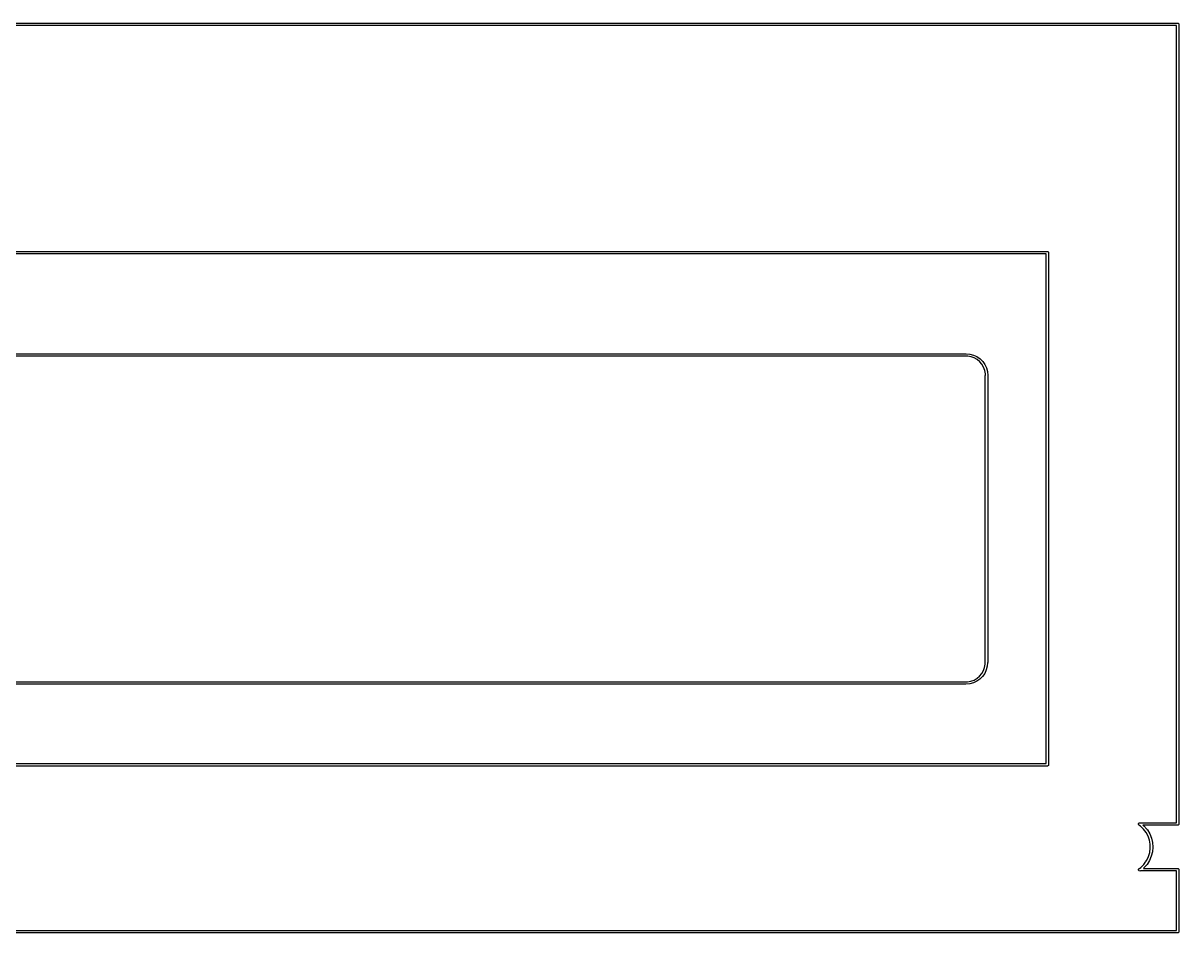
# Model space of a CAD drawing. Header units: millimetres. Extents: x 4 to 152, y 19 to 149.
# Drawn here: x 65.3 to 121.7, y 57.2 to 101.6 of the extents above; entities that cross this region are included whole.
import ezdxf

# ---------------------------------------------------------------- set-up
doc = ezdxf.new("R2010")
doc.units = ezdxf.units.MM
doc.layers.add('F.Silkscreen', color=41, linetype='CONTINUOUS', true_color=0xf2eda1)

msp = doc.modelspace()

# ---------------------------------------------------------------- linework, layer by layer
at = {"layer": 'F.Silkscreen', "linetype": 'CONTINUOUS'}
for p, q in [((37.36, 101.5575), (121.64, 101.5575)), ((121.64, 101.5575), (121.662961, 101.552933)), ((121.662961, 101.552933), (121.695433, 101.520461)), ((121.58, 101.4375), (37.42, 101.4375)), ((121.58, 62.5275), (121.58, 101.4375)), ((121.695433, 101.520461), (121.7, 101.4975)), ((121.7, 101.4975), (121.7, 62.4675)), ((44.28, 90.4175), (115.28, 90.4175)), ((115.22, 90.2975), (44.34, 90.2975)), ((115.22, 65.4175), (115.22, 90.2975)), ((115.28, 90.4175), (115.302961, 90.412933)), ((115.302961, 90.412933), (115.335433, 90.380461)), ((115.335433, 90.380461), (115.34, 90.3575)), ((115.34, 90.3575), (115.34, 65.3575)), ((47.28, 85.4175), (111.28, 85.4175)), ((111.28, 85.2975), (47.288409, 85.2975)), ((111.28, 85.4175), (111.291173, 85.415278)), ((111.302961, 85.302067), (111.28, 85.2975)), ((111.291173, 85.415278), (111.31574, 85.42326)), ((111.306995, 85.306102), (111.302961, 85.302067)), ((111.31574, 85.30326), (111.306995, 85.306102)), ((111.31574, 85.42326), (111.499498, 85.407183)), ((111.397824, 85.30326), (111.31574, 85.30326)), ((111.559497, 85.274753), (111.397824, 85.30326)), ((111.499498, 85.407183), (111.677673, 85.359441)), ((111.713763, 85.218604), (111.559497, 85.274753)), ((111.677673, 85.359441), (111.84485, 85.281485)), ((111.855936, 85.136521), (111.713763, 85.218604)), ((111.84485, 85.281485), (111.995951, 85.175683)), ((111.995951, 85.175683), (112.126383, 85.045251)), ((111.981696, 85.030996), (111.855936, 85.136521)), ((112.087221, 84.905236), (111.981696, 85.030996)), ((112.169304, 84.763063), (112.087221, 84.905236)), ((112.126383, 85.045251), (112.232185, 84.89415)), ((112.225453, 84.608797), (112.169304, 84.763063)), ((112.232185, 84.89415), (112.310141, 84.726973)), ((112.310141, 84.726973), (112.357883, 84.548798)), ((112.25396, 84.447124), (112.225453, 84.608797)), ((112.25, 84.3575), (112.25396, 84.37741)), ((112.25, 70.365332), (112.25, 84.3575)), ((112.25396, 84.37741), (112.25396, 84.447124)), ((112.357883, 84.548798), (112.37396, 84.36504)), ((112.37396, 84.36504), (112.37, 84.352853)), ((112.37, 84.352853), (112.37, 70.3575)), ((112.079309, 69.812901), (112.161615, 69.955459)), ((112.161615, 69.955459), (112.217916, 70.110143)), ((112.217916, 70.110143), (112.2465, 70.272254)), ((112.302528, 69.991759), (112.224385, 69.82418)), ((112.2465, 70.35456), (112.25, 70.365332)), ((112.2465, 70.272254), (112.2465, 70.35456)), ((112.350385, 70.170361), (112.302528, 69.991759)), ((112.364682, 70.333789), (112.350385, 70.170361)), ((112.365433, 70.334539), (112.364682, 70.333789)), ((112.37, 70.3575), (112.365433, 70.334539)), ((47.28, 69.4175), (111.28, 69.4175)), ((111.28, 69.4175), (111.302961, 69.412933)), ((111.302961, 69.412933), (111.302988, 69.412906)), ((111.302988, 69.412906), (111.30574, 69.4138)), ((111.30574, 69.4138), (111.388046, 69.4138)), ((111.388046, 69.4138), (111.550157, 69.442384)), ((111.550157, 69.442384), (111.704841, 69.498685)), ((111.83612, 69.435915), (111.668541, 69.357772)), ((111.704841, 69.498685), (111.847399, 69.580991)), ((111.987583, 69.541971), (111.83612, 69.435915)), ((111.847399, 69.580991), (111.973499, 69.686801)), ((111.973499, 69.686801), (112.079309, 69.812901)), ((112.118329, 69.672717), (111.987583, 69.541971)), ((112.224385, 69.82418), (112.118329, 69.672717)), ((111.28, 69.2975), (47.32952, 69.2975)), ((111.288902, 69.299271), (111.28, 69.2975)), ((111.30574, 69.2938), (111.288902, 69.299271)), ((111.489939, 69.309915), (111.30574, 69.2938)), ((111.668541, 69.357772), (111.489939, 69.309915)), ((115.28, 65.2975), (44.28, 65.2975)), ((44.34, 65.4175), (115.22, 65.4175)), ((115.302961, 65.302067), (115.28, 65.2975)), ((115.335433, 65.334539), (115.302961, 65.302067)), ((115.34, 65.3575), (115.335433, 65.334539)), ((119.722545, 62.484791), (119.724567, 62.487706)), ((119.723355, 62.447717), (119.722545, 62.484791)), ((119.724567, 62.446124), (119.723355, 62.447717)), ((119.724567, 62.490461), (119.730807, 62.496702)), ((119.724567, 62.487706), (119.724567, 62.490461)), ((119.724567, 62.444539), (119.724567, 62.446124)), ((119.729595, 62.439511), (119.724567, 62.444539)), ((119.745801, 62.4182), (119.729595, 62.439511)), ((119.730807, 62.496702), (119.743681, 62.515259)), ((119.743681, 62.515259), (119.752415, 62.51831)), ((119.82928, 62.360292), (119.745801, 62.4182)), ((119.752415, 62.51831), (119.757039, 62.522933)), ((119.757039, 62.522933), (119.77705, 62.526914)), ((119.77705, 62.526914), (119.77869, 62.527486)), ((119.77869, 62.527486), (119.779183, 62.527338)), ((119.779183, 62.527338), (119.78, 62.5275)), ((119.78, 62.5275), (121.58, 62.5275)), ((119.976065, 62.219782), (119.82928, 62.360292)), ((121.64, 62.4075), (119.94798, 62.4075)), ((119.94798, 62.4075), (119.985652, 62.376722)), ((120.099062, 62.05804), (119.976065, 62.219782)), ((119.985652, 62.376722), (120.133082, 62.211548)), ((120.195242, 61.879049), (120.099062, 62.05804)), ((120.133082, 62.211548), (120.137731, 62.204321)), ((120.137731, 62.204321), (120.139338, 62.204298)), ((120.139338, 62.204298), (120.16903, 62.182084)), ((120.16903, 62.182084), (120.283631, 61.989055)), ((121.662961, 62.412067), (121.64, 62.4075)), ((121.695433, 62.444539), (121.662961, 62.412067)), ((121.7, 62.4675), (121.695433, 62.444539)), ((120.262238, 61.687215), (120.195242, 61.879049)), ((120.2984, 61.487262), (120.262238, 61.687215)), ((120.283631, 61.989055), (120.366624, 61.780476)), ((120.302837, 61.284115), (120.2984, 61.487262)), ((120.366624, 61.780476), (120.415967, 61.561481)), ((120.415967, 61.561481), (120.430444, 61.337464)), ((120.216883, 60.888198), (120.27544, 61.082774)), ((120.27544, 61.082774), (120.302837, 61.284115)), ((120.409698, 61.11394), (120.354241, 60.896413)), ((120.430444, 61.337464), (120.409698, 61.11394)), ((119.839704, 60.345982), (119.987602, 60.489794)), ((119.987602, 60.489794), (120.06021, 60.586844)), ((120.145476, 60.500497), (119.997308, 60.331856)), ((120.06021, 60.586844), (120.0707, 60.621699)), ((120.0707, 60.621699), (120.128609, 60.705178)), ((120.128609, 60.705178), (120.216883, 60.888198)), ((120.265438, 60.69024), (120.145476, 60.500497)), ((120.354241, 60.896413), (120.265438, 60.69024)), ((119.724567, 60.270461), (119.757039, 60.302933)), ((119.724567, 60.224539), (119.724567, 60.270461)), ((119.74067, 60.208436), (119.724567, 60.224539)), ((119.754056, 60.189458), (119.74067, 60.208436)), ((119.78916, 60.177506), (119.754056, 60.189458)), ((119.757039, 60.302933), (119.78, 60.3075)), ((119.78, 60.3075), (119.785146, 60.3075)), ((119.785146, 60.3075), (119.839704, 60.345982)), ((119.82145, 60.1875), (119.78916, 60.177506)), ((121.58, 60.1875), (119.82145, 60.1875)), ((119.997308, 60.331856), (119.967969, 60.3075)), ((119.967969, 60.3075), (121.64, 60.3075)), ((121.58, 57.2775), (121.58, 60.1875)), ((121.64, 60.3075), (121.662961, 60.302933)), ((121.662961, 60.302933), (121.695433, 60.270461)), ((121.695433, 60.270461), (121.7, 60.2475)), ((121.7, 60.2475), (121.7, 57.2175)), ((121.64, 57.1575), (37.36, 57.1575)), ((37.42, 57.2775), (121.58, 57.2775)), ((121.662961, 57.162067), (121.64, 57.1575)), ((121.695433, 57.194539), (121.662961, 57.162067)), ((121.7, 57.2175), (121.695433, 57.194539))]:
    msp.add_line(p, q, dxfattribs=at)

doc.saveas('drawing.dxf')
